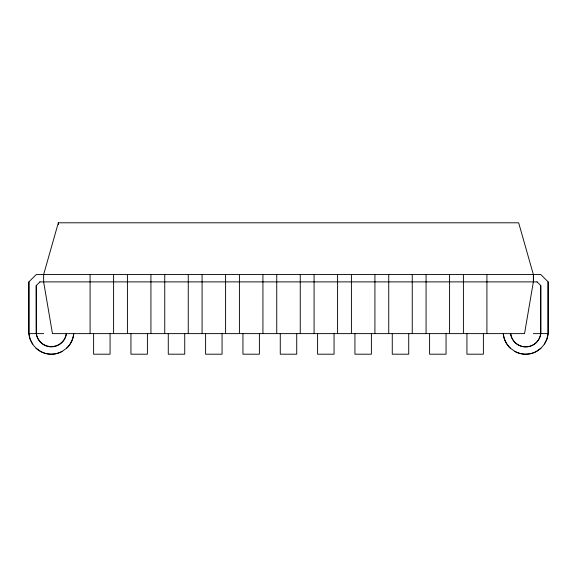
<?xml version="1.0" encoding="UTF-8"?>
<svg xmlns="http://www.w3.org/2000/svg" width="577" height="577" viewBox="0 0 577 577"><rect width="100%" height="100%" fill="white"/><g stroke="black" fill="none" stroke-linecap="round" stroke-linejoin="round"><path stroke-width="0.87" d="M62.042 351.494A22.496 22.496 0 0 1 40.664 351.494C34.13 347.816 29.578 341.115 28.85 333.621L28.85 281.886L36.286 274.537L540.8 274.537L548.15 281.886L548.15 333.621C547.422 341.115 542.87 347.816 536.336 351.494A22.496 22.496 0 0 1 514.958 351.494M58.335 222.801L43.636 274.537L43.636 281.886L52.457 333.621L524.543 333.621L533.364 281.886L533.364 274.537L518.665 222.801L58.335 222.801L58.63 224.554M544.457 344.043L546.909 339.052L548.063 333.621L548.063 281.886M66.42 333.621A15.19 15.19 0 0 1 36.286 333.621L36.2 285.557L39.964 281.886M540.952 348.277L536.422 351.494A22.496 22.496 0 0 1 515.045 351.494L510.436 348.277A22.496 22.496 0 0 1 503.231 333.621M39.871 281.886L537.129 281.886M28.937 281.886L28.937 333.621L43.636 333.621M533.364 333.621L548.15 333.621M36.048 348.277L40.578 351.494A22.496 22.496 0 0 0 61.955 351.494L66.564 348.277A22.496 22.496 0 0 0 73.769 333.621M537.036 281.886L540.8 285.557L540.8 333.621A15.19 15.19 0 0 1 510.674 333.621M32.543 344.043L30.091 339.052L28.937 333.621M540.714 285.557L540.714 333.621A15.19 15.19 0 0 1 510.58 333.621M533.451 274.537L533.451 281.886M486.916 274.537L486.916 333.621M483.389 333.621L483.389 354.199L466.93 354.199L466.93 333.621M463.403 274.537L463.403 333.621M449.584 274.537L449.584 333.621M446.057 333.621L446.057 354.199L429.598 354.199L429.598 333.621M426.071 274.537L426.071 333.621M412.252 274.537L412.252 333.621M408.725 333.621L408.725 354.199L392.266 354.199L392.266 333.621M388.739 274.537L388.739 333.621M374.92 274.537L374.92 333.621M371.393 333.621L371.393 354.199L354.934 354.199L354.934 333.621M351.407 274.537L351.407 333.621M337.588 274.537L337.588 333.621M334.061 333.621L334.061 354.199L317.602 354.199L317.602 333.621M314.076 274.537L314.076 333.621M300.256 274.537L300.256 333.621M296.729 333.621L296.729 354.199L280.271 354.199L280.271 333.621M276.744 274.537L276.744 333.621M262.924 274.537L262.924 333.621M259.398 333.621L259.398 354.199L242.939 354.199L242.939 333.621M239.412 274.537L239.412 333.621M225.593 274.537L225.593 333.621M222.066 333.621L222.066 354.199L205.607 354.199L205.607 333.621M202.08 274.537L202.08 333.621M188.261 274.537L188.261 333.621M184.734 333.621L184.734 354.199L168.275 354.199L168.275 333.621M164.748 274.537L164.748 333.621M150.929 274.537L150.929 333.621M147.402 333.621L147.402 354.199L130.943 354.199L130.943 333.621M127.416 274.537L127.416 333.621M113.597 274.537L113.597 333.621M110.07 333.621L110.07 354.199L93.611 354.199L93.611 333.621M90.084 274.537L90.084 333.621M36.286 285.557L36.286 333.621A15.19 15.19 0 0 0 66.326 333.621M510.522 348.277A22.496 22.496 0 0 1 503.324 333.621M73.676 333.621A22.496 22.496 0 0 1 66.478 348.277"/></g></svg>
